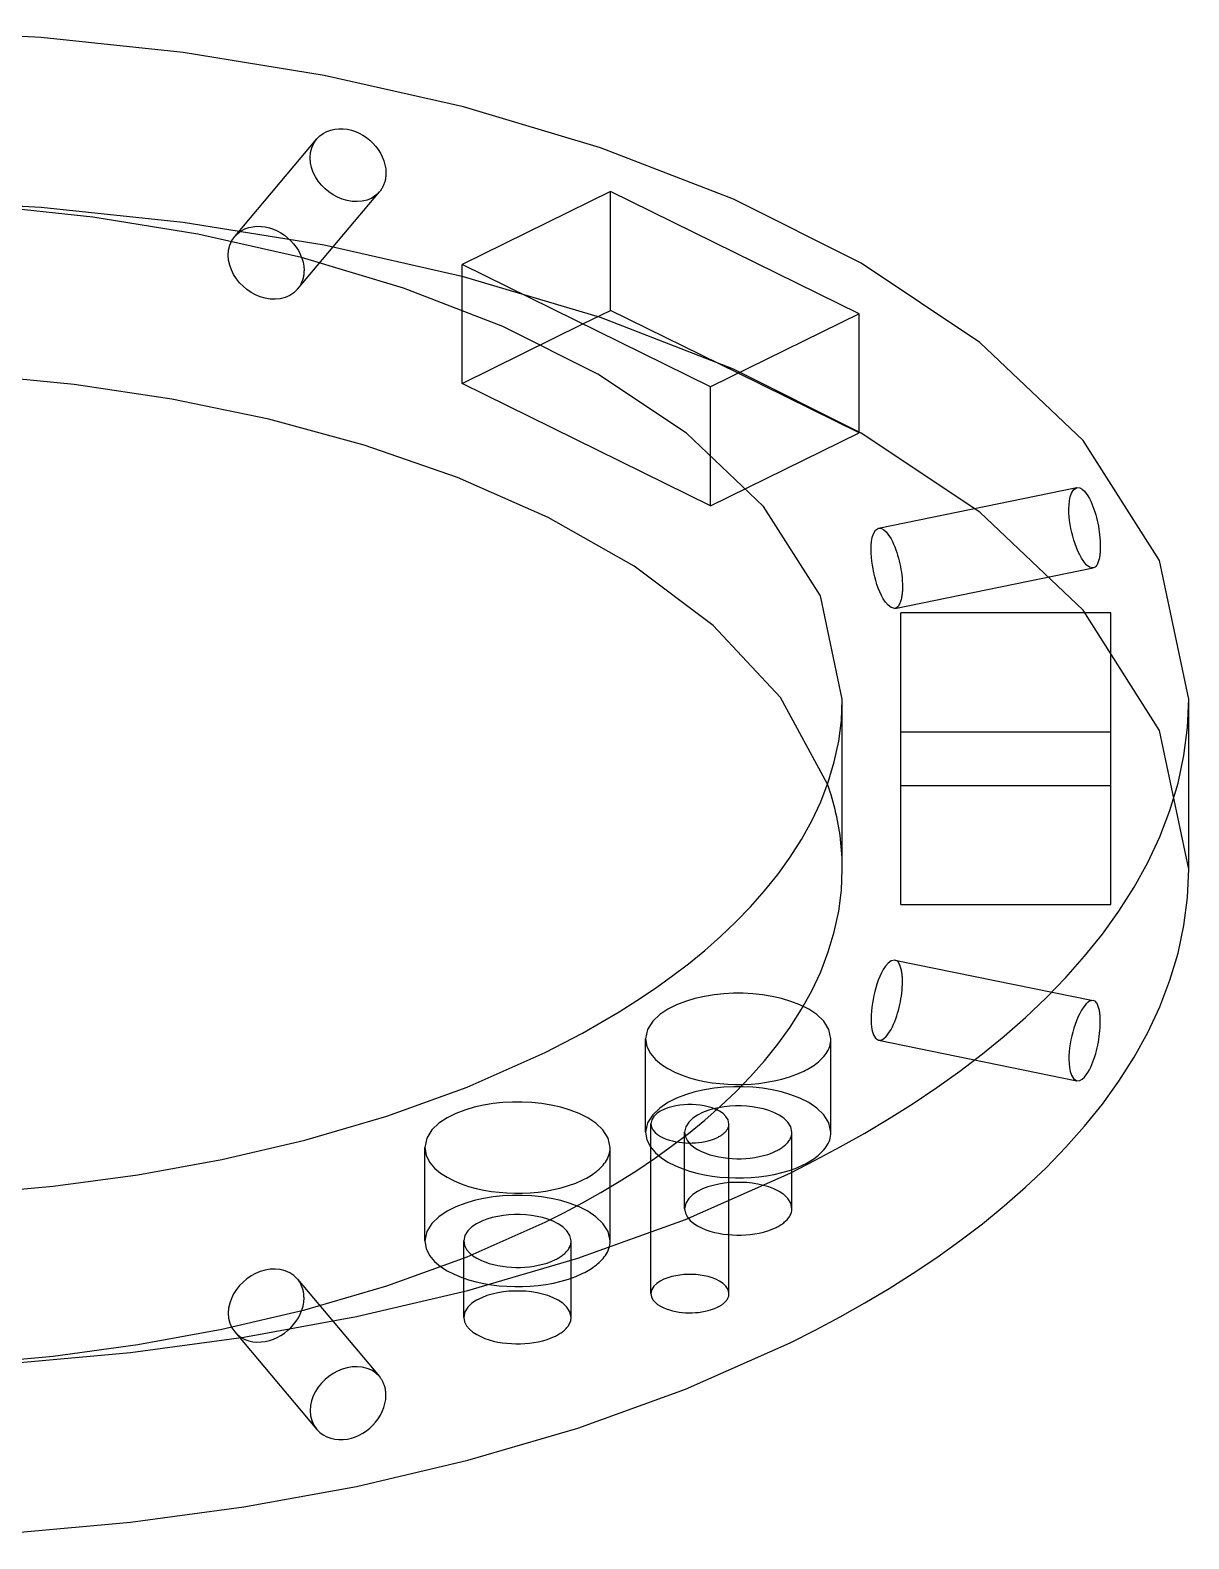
# Model space of a CAD drawing. Header units: millimetres. Extents: x 0 to 324, y -45 to 194.
# Drawn here: x 264.5 to 323.9, y 54.9 to 132.2 of the extents above; entities that cross this region are included whole.
import ezdxf

# ---------------------------------------------------------------- set-up
doc = ezdxf.new("R2010")
doc.units = ezdxf.units.MM
doc.layers.add('ISO_HIDDEN', color=8, linetype='CONTINUOUS')
doc.layers.add('ISO_VISIBLE', color=7, linetype='Continuous')

msp = doc.modelspace()

# ---------------------------------------------------------------- linework, layer by layer
at = {"layer": 'ISO_HIDDEN'}
for points in [[(279.202, 126.625), (279.353, 126.779), (279.525, 126.907), (279.714, 127.009), (279.916, 127.083), (280.126, 127.13), (280.34, 127.151), (280.555, 127.148), (280.768, 127.12), (280.978, 127.072), (281.182, 127.003), (281.379, 126.917), (281.567, 126.813), (281.746, 126.693), (281.914, 126.559), (282.071, 126.412), (282.214, 126.252), (282.344, 126.08), (282.458, 125.898), (282.556, 125.706), (282.636, 125.506), (282.695, 125.3), (282.732, 125.088), (282.745, 124.873)], [(275.001, 121.631), (279.202, 126.625)], [(282.416, 123.921), (282.231, 123.741), (282.015, 123.598), (281.777, 123.496), (281.525, 123.435), (281.267, 123.413), (281.009, 123.425), (280.753, 123.469), (280.505, 123.542), (280.266, 123.642), (280.038, 123.765), (279.823, 123.91), (279.624, 124.076), (279.442, 124.26), (279.28, 124.462), (279.14, 124.68), (279.025, 124.912), (278.938, 125.156), (278.884, 125.409), (278.865, 125.667), (278.886, 125.925), (278.949, 126.177), (279.054, 126.413), (279.202, 126.625)], [(282.745, 124.873), (282.745, 124.828), (282.743, 124.784), (282.74, 124.739), (282.736, 124.695), (282.73, 124.65), (282.724, 124.606), (282.716, 124.562), (282.707, 124.518), (282.697, 124.475), (282.685, 124.432), (282.672, 124.389), (282.658, 124.347), (282.642, 124.305), (282.625, 124.263), (282.607, 124.222), (282.588, 124.182), (282.567, 124.143), (282.545, 124.104), (282.521, 124.066), (282.497, 124.028), (282.471, 123.992), (282.444, 123.956), (282.416, 123.921)], [(278.215, 118.928), (282.416, 123.921)], [(323.875, 89.203), (322.365, 96.31), (318.463, 102.467), (313.162, 107.491), (307.084, 111.552), (300.549, 114.834), (293.728, 117.473), (286.719, 119.565), (279.583, 121.176), (272.363, 122.351), (265.088, 123.119), (257.783, 123.498), (250.467, 123.498), (243.162, 123.119), (235.887, 122.351), (228.667, 121.176), (221.531, 119.565), (214.522, 117.473), (207.701, 114.834), (201.166, 111.552), (195.088, 107.491), (189.787, 102.467), (185.885, 96.31), (184.375, 89.203)], [(278.215, 118.928), (278.03, 118.746), (277.814, 118.602), (277.577, 118.498), (277.325, 118.435), (277.067, 118.41), (276.808, 118.421), (276.552, 118.464), (276.303, 118.536), (276.064, 118.636), (275.836, 118.76), (275.622, 118.906), (275.423, 119.073), (275.242, 119.259), (275.081, 119.462), (274.942, 119.681), (274.828, 119.914), (274.742, 120.159), (274.687, 120.412), (274.668, 120.671), (274.687, 120.929), (274.748, 121.181), (274.853, 121.418), (275.001, 121.631)], [(275.001, 121.631), (275.151, 121.784), (275.323, 121.912), (275.513, 122.012), (275.715, 122.084), (275.924, 122.13), (276.138, 122.149), (276.352, 122.143), (276.565, 122.116), (276.774, 122.067), (276.977, 121.999), (277.174, 121.912), (277.362, 121.81), (277.541, 121.692), (277.71, 121.559), (277.867, 121.413), (278.012, 121.255), (278.142, 121.085), (278.258, 120.904), (278.357, 120.714), (278.437, 120.515), (278.497, 120.309), (278.535, 120.098), (278.548, 119.884)], [(278.548, 119.884), (278.547, 119.839), (278.545, 119.794), (278.542, 119.749), (278.538, 119.704), (278.533, 119.66), (278.526, 119.615), (278.518, 119.571), (278.509, 119.527), (278.498, 119.483), (278.486, 119.44), (278.473, 119.397), (278.459, 119.355), (278.443, 119.312), (278.426, 119.271), (278.407, 119.23), (278.388, 119.189), (278.367, 119.15), (278.344, 119.111), (278.321, 119.072), (278.296, 119.035), (278.27, 118.998), (278.243, 118.962), (278.215, 118.928)], [(286.652, 114.096), (286.652, 120.189)], [(306.981, 111.572), (306.981, 117.665)], [(286.652, 114.096), (292.839, 117.142)], [(306.981, 111.572), (300.794, 114.618)], [(299.38, 107.829), (286.652, 114.096)], [(299.38, 107.829), (299.38, 113.922)], [(299.38, 107.829), (306.981, 111.572)], [(307.983, 106.682), (318.138, 108.753)], [(318.977, 104.638), (318.782, 104.678), (318.623, 104.805), (318.494, 104.962), (318.382, 105.133), (318.284, 105.311), (318.197, 105.495), (318.119, 105.684), (318.049, 105.875), (317.985, 106.069), (317.929, 106.264), (317.879, 106.462), (317.837, 106.661), (317.8, 106.862), (317.771, 107.064), (317.75, 107.266), (317.737, 107.47), (317.733, 107.673), (317.74, 107.877), (317.761, 108.08), (317.8, 108.28), (317.864, 108.473), (317.969, 108.647), (318.138, 108.753)], [(318.138, 108.753), (318.286, 108.741), (318.416, 108.67), (318.527, 108.569), (318.622, 108.453), (318.706, 108.329), (318.78, 108.199), (318.848, 108.065), (318.909, 107.928), (318.965, 107.789), (319.016, 107.648), (319.062, 107.506), (319.105, 107.362), (319.144, 107.218), (319.179, 107.072), (319.211, 106.926), (319.24, 106.779), (319.265, 106.631), (319.287, 106.483), (319.305, 106.334), (319.32, 106.185), (319.331, 106.035), (319.338, 105.886), (319.34, 105.736)], [(308.823, 102.567), (308.627, 102.603), (308.466, 102.727), (308.336, 102.883), (308.225, 103.053), (308.129, 103.232), (308.044, 103.417), (307.968, 103.606), (307.9, 103.797), (307.839, 103.991), (307.786, 104.188), (307.739, 104.385), (307.698, 104.585), (307.664, 104.785), (307.636, 104.987), (307.616, 105.189), (307.603, 105.392), (307.599, 105.595), (307.605, 105.798), (307.624, 106.001), (307.659, 106.201), (307.718, 106.395), (307.817, 106.572), (307.983, 106.682)], [(307.983, 106.682), (308.13, 106.668), (308.259, 106.594), (308.369, 106.492), (308.463, 106.376), (308.547, 106.252), (308.622, 106.122), (308.691, 105.989), (308.753, 105.853), (308.811, 105.715), (308.863, 105.575), (308.912, 105.434), (308.957, 105.291), (308.998, 105.147), (309.035, 105.002), (309.069, 104.856), (309.099, 104.71), (309.126, 104.563), (309.149, 104.415), (309.169, 104.266), (309.185, 104.118), (309.197, 103.968), (309.204, 103.819), (309.207, 103.669)], [(319.34, 105.736), (319.34, 105.683), (319.339, 105.63), (319.337, 105.577), (319.335, 105.524), (319.331, 105.471), (319.327, 105.418), (319.322, 105.365), (319.317, 105.312), (319.31, 105.259), (319.302, 105.207), (319.292, 105.155), (319.281, 105.103), (319.269, 105.051), (319.255, 105), (319.239, 104.949), (319.22, 104.9), (319.199, 104.851), (319.174, 104.804), (319.145, 104.759), (319.112, 104.718), (319.073, 104.682), (319.028, 104.655), (318.977, 104.638)], [(308.823, 102.567), (318.977, 104.638)], [(309.207, 103.669), (309.206, 103.616), (309.205, 103.562), (309.203, 103.508), (309.201, 103.455), (309.197, 103.401), (309.193, 103.347), (309.187, 103.294), (309.181, 103.241), (309.173, 103.188), (309.164, 103.135), (309.154, 103.082), (309.142, 103.029), (309.129, 102.977), (309.113, 102.926), (309.096, 102.875), (309.076, 102.825), (309.053, 102.777), (309.026, 102.73), (308.996, 102.686), (308.961, 102.646), (308.92, 102.611), (308.874, 102.584), (308.823, 102.567)], [(309.125, 96.245), (309.125, 102.338)], [(319.875, 96.245), (319.875, 102.338)], [(306.125, 89.203), (306.125, 97.907)], [(306.125, 89.203), (306.124, 89.396), (306.119, 89.589), (306.112, 89.782), (306.101, 89.974), (306.088, 90.167), (306.072, 90.359), (306.053, 90.551), (306.031, 90.743), (306.006, 90.934), (305.978, 91.125), (305.948, 91.316), (305.914, 91.506), (305.878, 91.695), (305.839, 91.884), (305.797, 92.073), (305.753, 92.261), (305.706, 92.448), (305.656, 92.634), (305.604, 92.82), (305.549, 93.005), (305.491, 93.189), (305.431, 93.372), (305.368, 93.555)], [(309.125, 87.383), (309.125, 93.476)], [(309.125, 87.383), (309.125, 93.476)], [(319.875, 87.383), (319.875, 93.476)], [(319.875, 87.383), (319.875, 93.476)], [(202.125, 89.203), (202.86, 84.914), (204.844, 81.032), (207.667, 77.702), (211.01, 74.89), (214.681, 72.519), (218.568, 70.521), (222.603, 68.84), (226.743, 67.437), (230.959, 66.281), (235.231, 65.35), (239.542, 64.627), (243.882, 64.102), (248.241, 63.764), (252.611, 63.611), (256.982, 63.639), (261.349, 63.848), (265.703, 64.243), (270.036, 64.828), (274.336, 65.613), (278.593, 66.611), (282.788, 67.841), (286.899, 69.325), (290.895, 71.099)], [(290.895, 71.099), (291.86, 71.587), (292.815, 72.097), (293.758, 72.628), (294.687, 73.182), (295.602, 73.761), (296.5, 74.364), (297.381, 74.993), (298.241, 75.649), (299.079, 76.334), (299.892, 77.048), (300.676, 77.794), (301.429, 78.571), (302.146, 79.381), (302.823, 80.225), (303.455, 81.104), (304.035, 82.017), (304.558, 82.965), (305.016, 83.945), (305.404, 84.955), (305.714, 85.991), (305.941, 87.049), (306.079, 88.122), (306.125, 89.203)], [(309.125, 87.383), (319.875, 87.383)], [(308.823, 84.543), (308.627, 84.507), (308.466, 84.383), (308.336, 84.227), (308.225, 84.057), (308.129, 83.878), (308.044, 83.693), (307.968, 83.504), (307.9, 83.313), (307.839, 83.118), (307.786, 82.922), (307.739, 82.724), (307.698, 82.525), (307.664, 82.325), (307.636, 82.123), (307.616, 81.921), (307.603, 81.718), (307.599, 81.515), (307.605, 81.311), (307.624, 81.109), (307.659, 80.909), (307.718, 80.714), (307.817, 80.538), (307.983, 80.428)], [(309.207, 83.44), (309.206, 83.494), (309.205, 83.548), (309.203, 83.602), (309.201, 83.655), (309.197, 83.709), (309.193, 83.762), (309.187, 83.816), (309.181, 83.869), (309.173, 83.922), (309.164, 83.975), (309.154, 84.028), (309.142, 84.08), (309.129, 84.132), (309.113, 84.184), (309.096, 84.235), (309.076, 84.284), (309.053, 84.333), (309.026, 84.38), (308.996, 84.424), (308.961, 84.464), (308.92, 84.499), (308.874, 84.526), (308.823, 84.543)], [(308.823, 84.543), (318.977, 82.472)], [(307.983, 80.428), (308.13, 80.442), (308.259, 80.516), (308.369, 80.618), (308.463, 80.734), (308.547, 80.858), (308.622, 80.987), (308.691, 81.12), (308.753, 81.256), (308.811, 81.395), (308.863, 81.535), (308.912, 81.676), (308.957, 81.819), (308.998, 81.963), (309.035, 82.108), (309.069, 82.254), (309.099, 82.4), (309.126, 82.547), (309.149, 82.695), (309.169, 82.843), (309.185, 82.992), (309.197, 83.141), (309.204, 83.291), (309.207, 83.44)], [(296.044, 75.712), (296.044, 80.499)], [(305.544, 75.712), (305.544, 80.499)], [(307.983, 80.428), (318.138, 78.357)], [(305.544, 75.712), (305.441, 76.196), (305.175, 76.615), (304.815, 76.957), (304.401, 77.234), (303.956, 77.457), (303.491, 77.637), (303.014, 77.78), (302.528, 77.889), (302.036, 77.969), (301.541, 78.022), (301.043, 78.047), (300.545, 78.047), (300.047, 78.022), (299.552, 77.969), (299.06, 77.889), (298.574, 77.78), (298.097, 77.637), (297.633, 77.457), (297.188, 77.234), (296.774, 76.957), (296.413, 76.615), (296.147, 76.196), (296.044, 75.712)], [(303.544, 75.712), (303.485, 75.992), (303.331, 76.235), (303.122, 76.433), (302.882, 76.593), (302.624, 76.722), (302.355, 76.827), (302.079, 76.909), (301.798, 76.973), (301.513, 77.019), (301.226, 77.049), (300.938, 77.064), (300.65, 77.064), (300.362, 77.049), (300.075, 77.019), (299.79, 76.973), (299.509, 76.909), (299.233, 76.827), (298.964, 76.722), (298.706, 76.593), (298.466, 76.433), (298.257, 76.235), (298.104, 75.992), (298.044, 75.712)], [(296.319, 67.443), (296.319, 76.147)], [(300.319, 67.443), (300.319, 76.147)], [(296.044, 75.712), (296.111, 75.32), (296.292, 74.966), (296.55, 74.661), (296.856, 74.405), (297.191, 74.188), (297.546, 74.005), (297.915, 73.852), (298.293, 73.724), (298.678, 73.618), (299.068, 73.533), (299.462, 73.467), (299.858, 73.419), (300.257, 73.388), (300.656, 73.374), (301.055, 73.377), (301.454, 73.396), (301.852, 73.432), (302.247, 73.485), (302.64, 73.557), (303.029, 73.648), (303.412, 73.761), (303.788, 73.896), (304.153, 74.058)], [(298.044, 75.712), (298.083, 75.485), (298.188, 75.28), (298.337, 75.104), (298.514, 74.955), (298.708, 74.83), (298.914, 74.724), (299.127, 74.635), (299.346, 74.561), (299.569, 74.5), (299.795, 74.45), (300.023, 74.412), (300.252, 74.384), (300.483, 74.367), (300.714, 74.359), (300.945, 74.36), (301.176, 74.371), (301.406, 74.392), (301.635, 74.423), (301.863, 74.464), (302.088, 74.517), (302.31, 74.582), (302.527, 74.661), (302.739, 74.755)], [(298.044, 71.795), (298.044, 75.712)], [(302.739, 74.755), (302.79, 74.78), (302.84, 74.807), (302.89, 74.835), (302.939, 74.865), (302.988, 74.895), (303.035, 74.927), (303.082, 74.96), (303.127, 74.995), (303.171, 75.031), (303.214, 75.069), (303.256, 75.109), (303.296, 75.15), (303.334, 75.193), (303.369, 75.237), (303.403, 75.284), (303.434, 75.332), (303.461, 75.382), (303.485, 75.434), (303.506, 75.487), (303.522, 75.542), (303.534, 75.598), (303.542, 75.655), (303.544, 75.712)], [(303.544, 71.795), (303.544, 75.712)], [(304.153, 74.058), (304.241, 74.103), (304.328, 74.149), (304.414, 74.198), (304.499, 74.249), (304.583, 74.301), (304.665, 74.356), (304.745, 74.414), (304.824, 74.474), (304.9, 74.536), (304.975, 74.602), (305.046, 74.67), (305.115, 74.741), (305.181, 74.815), (305.242, 74.892), (305.3, 74.972), (305.353, 75.056), (305.401, 75.142), (305.443, 75.232), (305.478, 75.324), (305.507, 75.419), (305.527, 75.515), (305.54, 75.613), (305.544, 75.712)], [(284.73, 70.141), (284.73, 74.929)], [(294.23, 70.141), (294.23, 74.929)], [(303.544, 71.795), (303.485, 72.075), (303.331, 72.318), (303.122, 72.516), (302.882, 72.676), (302.624, 72.806), (302.355, 72.91), (302.079, 72.992), (301.798, 73.056), (301.513, 73.102), (301.226, 73.132), (300.938, 73.147), (300.65, 73.147), (300.362, 73.132), (300.075, 73.102), (299.79, 73.056), (299.509, 72.992), (299.233, 72.91), (298.964, 72.806), (298.706, 72.676), (298.466, 72.516), (298.257, 72.318), (298.104, 72.075), (298.044, 71.795)], [(294.23, 70.141), (294.128, 70.625), (293.862, 71.045), (293.501, 71.387), (293.087, 71.663), (292.642, 71.887), (292.177, 72.067), (291.7, 72.209), (291.214, 72.319), (290.722, 72.399), (290.227, 72.451), (289.729, 72.477), (289.231, 72.477), (288.734, 72.451), (288.238, 72.399), (287.747, 72.319), (287.261, 72.209), (286.783, 72.067), (286.319, 71.887), (285.874, 71.663), (285.46, 71.387), (285.099, 71.045), (284.833, 70.625), (284.73, 70.141)], [(292.23, 70.141), (292.171, 70.422), (292.017, 70.664), (291.808, 70.862), (291.568, 71.023), (291.311, 71.152), (291.042, 71.256), (290.765, 71.339), (290.484, 71.402), (290.199, 71.448), (289.913, 71.479), (289.625, 71.494), (289.336, 71.494), (289.048, 71.479), (288.761, 71.448), (288.477, 71.402), (288.195, 71.339), (287.919, 71.256), (287.65, 71.152), (287.392, 71.023), (287.153, 70.862), (286.944, 70.664), (286.79, 70.422), (286.73, 70.141)], [(298.044, 71.795), (298.083, 71.568), (298.188, 71.363), (298.337, 71.187), (298.514, 71.038), (298.708, 70.913), (298.914, 70.807), (299.127, 70.718), (299.346, 70.644), (299.569, 70.583), (299.795, 70.534), (300.023, 70.496), (300.252, 70.468), (300.483, 70.45), (300.714, 70.442), (300.945, 70.443), (301.176, 70.454), (301.406, 70.475), (301.635, 70.506), (301.863, 70.548), (302.088, 70.6), (302.31, 70.665), (302.527, 70.744), (302.739, 70.838)], [(302.739, 70.838), (302.79, 70.864), (302.84, 70.891), (302.89, 70.919), (302.939, 70.948), (302.988, 70.979), (303.035, 71.01), (303.082, 71.044), (303.127, 71.078), (303.171, 71.115), (303.214, 71.152), (303.256, 71.192), (303.296, 71.233), (303.334, 71.276), (303.369, 71.32), (303.403, 71.367), (303.434, 71.415), (303.461, 71.465), (303.485, 71.517), (303.506, 71.571), (303.522, 71.625), (303.534, 71.681), (303.542, 71.738), (303.544, 71.795)], [(284.73, 70.141), (284.797, 69.75), (284.979, 69.395), (285.237, 69.091), (285.542, 68.834), (285.877, 68.617), (286.232, 68.435), (286.601, 68.281), (286.979, 68.153), (287.364, 68.048), (287.754, 67.963), (288.148, 67.897), (288.545, 67.849), (288.943, 67.818), (289.342, 67.804), (289.741, 67.806), (290.14, 67.825), (290.538, 67.861), (290.934, 67.915), (291.327, 67.987), (291.715, 68.078), (292.099, 68.19), (292.474, 68.326), (292.839, 68.488)], [(286.73, 70.141), (286.769, 69.915), (286.874, 69.709), (287.023, 69.533), (287.2, 69.385), (287.394, 69.259), (287.6, 69.153), (287.813, 69.065), (288.032, 68.99), (288.255, 68.929), (288.481, 68.88), (288.709, 68.842), (288.939, 68.814), (289.169, 68.796), (289.4, 68.788), (289.631, 68.789), (289.862, 68.801), (290.093, 68.821), (290.322, 68.852), (290.549, 68.894), (290.774, 68.947), (290.996, 69.012), (291.214, 69.09), (291.425, 69.184)], [(286.73, 66.225), (286.73, 70.141)], [(291.425, 69.184), (291.476, 69.21), (291.526, 69.237), (291.576, 69.265), (291.625, 69.294), (291.674, 69.325), (291.721, 69.357), (291.768, 69.39), (291.813, 69.425), (291.858, 69.461), (291.901, 69.499), (291.942, 69.538), (291.982, 69.579), (292.02, 69.622), (292.056, 69.667), (292.089, 69.713), (292.12, 69.761), (292.147, 69.812), (292.172, 69.863), (292.192, 69.917), (292.209, 69.972), (292.221, 70.028), (292.228, 70.084), (292.23, 70.141)], [(292.23, 66.225), (292.23, 70.141)], [(292.839, 68.488), (292.927, 68.532), (293.015, 68.579), (293.101, 68.627), (293.186, 68.678), (293.269, 68.731), (293.351, 68.786), (293.432, 68.843), (293.51, 68.903), (293.587, 68.966), (293.661, 69.031), (293.733, 69.099), (293.801, 69.17), (293.867, 69.244), (293.929, 69.321), (293.986, 69.402), (294.039, 69.485), (294.087, 69.572), (294.129, 69.661), (294.164, 69.753), (294.193, 69.848), (294.214, 69.945), (294.226, 70.043), (294.23, 70.141)], [(278.215, 68.182), (278.03, 68.364), (277.814, 68.508), (277.577, 68.611), (277.325, 68.675), (277.067, 68.7), (276.808, 68.689), (276.552, 68.646), (276.303, 68.573), (276.064, 68.474), (275.836, 68.35), (275.622, 68.204), (275.423, 68.037), (275.242, 67.851), (275.081, 67.647), (274.942, 67.428), (274.828, 67.195), (274.742, 66.951), (274.687, 66.697), (274.668, 66.439), (274.687, 66.18), (274.748, 65.929), (274.853, 65.692), (275.001, 65.478)], [(278.548, 67.226), (278.547, 67.271), (278.545, 67.316), (278.542, 67.361), (278.538, 67.405), (278.533, 67.45), (278.526, 67.494), (278.518, 67.539), (278.509, 67.583), (278.498, 67.626), (278.486, 67.67), (278.473, 67.713), (278.459, 67.755), (278.443, 67.797), (278.426, 67.839), (278.407, 67.88), (278.388, 67.92), (278.367, 67.96), (278.344, 67.999), (278.321, 68.037), (278.296, 68.075), (278.27, 68.112), (278.243, 68.147), (278.215, 68.182)], [(278.215, 68.182), (282.416, 63.188)], [(300.319, 67.443), (300.276, 67.647), (300.164, 67.824), (300.012, 67.968), (299.838, 68.084), (299.65, 68.178), (299.455, 68.254), (299.254, 68.314), (299.049, 68.36), (298.842, 68.394), (298.634, 68.416), (298.424, 68.427), (298.214, 68.427), (298.005, 68.416), (297.796, 68.394), (297.589, 68.36), (297.385, 68.314), (297.184, 68.254), (296.988, 68.178), (296.801, 68.084), (296.626, 67.968), (296.474, 67.824), (296.362, 67.647), (296.319, 67.443)], [(292.23, 66.225), (292.171, 66.505), (292.017, 66.748), (291.808, 66.946), (291.568, 67.106), (291.311, 67.235), (291.042, 67.339), (290.765, 67.422), (290.484, 67.485), (290.199, 67.532), (289.913, 67.562), (289.625, 67.577), (289.336, 67.577), (289.048, 67.562), (288.761, 67.532), (288.477, 67.485), (288.195, 67.422), (287.919, 67.339), (287.65, 67.235), (287.392, 67.106), (287.153, 66.946), (286.944, 66.748), (286.79, 66.505), (286.73, 66.225)], [(296.319, 67.443), (296.347, 67.278), (296.424, 67.129), (296.532, 67.001), (296.661, 66.893), (296.802, 66.802), (296.952, 66.725), (297.107, 66.66), (297.266, 66.606), (297.428, 66.562), (297.592, 66.526), (297.758, 66.498), (297.925, 66.478), (298.093, 66.465), (298.261, 66.459), (298.429, 66.46), (298.597, 66.468), (298.764, 66.483), (298.931, 66.506), (299.097, 66.536), (299.26, 66.574), (299.422, 66.622), (299.58, 66.679), (299.733, 66.747)], [(299.733, 66.747), (299.771, 66.766), (299.807, 66.785), (299.844, 66.806), (299.879, 66.827), (299.914, 66.849), (299.949, 66.873), (299.983, 66.897), (300.016, 66.922), (300.048, 66.948), (300.079, 66.976), (300.11, 67.004), (300.139, 67.034), (300.166, 67.065), (300.192, 67.098), (300.216, 67.132), (300.239, 67.167), (300.259, 67.203), (300.277, 67.241), (300.291, 67.28), (300.303, 67.32), (300.312, 67.36), (300.317, 67.402), (300.319, 67.443)], [(275.001, 65.478), (275.151, 65.326), (275.323, 65.198), (275.513, 65.098), (275.715, 65.025), (275.924, 64.98), (276.138, 64.961), (276.352, 64.966), (276.565, 64.994), (276.774, 65.043), (276.977, 65.111), (277.174, 65.197), (277.362, 65.3), (277.541, 65.418), (277.71, 65.551), (277.867, 65.697), (278.012, 65.855), (278.142, 66.025), (278.258, 66.206), (278.357, 66.396), (278.437, 66.595), (278.497, 66.801), (278.535, 67.012), (278.548, 67.226)], [(286.73, 66.225), (286.769, 65.998), (286.874, 65.793), (287.023, 65.616), (287.2, 65.468), (287.394, 65.342), (287.6, 65.237), (287.813, 65.148), (288.032, 65.074), (288.255, 65.012), (288.481, 64.963), (288.709, 64.925), (288.939, 64.897), (289.169, 64.879), (289.4, 64.871), (289.631, 64.873), (289.862, 64.884), (290.093, 64.905), (290.322, 64.936), (290.549, 64.977), (290.774, 65.03), (290.996, 65.095), (291.214, 65.173), (291.425, 65.267)], [(291.425, 65.267), (291.476, 65.293), (291.526, 65.32), (291.576, 65.348), (291.625, 65.377), (291.674, 65.408), (291.721, 65.44), (291.768, 65.473), (291.813, 65.508), (291.858, 65.544), (291.901, 65.582), (291.942, 65.621), (291.982, 65.662), (292.02, 65.705), (292.056, 65.75), (292.089, 65.796), (292.12, 65.845), (292.147, 65.895), (292.172, 65.947), (292.192, 66), (292.209, 66.055), (292.221, 66.111), (292.228, 66.168), (292.23, 66.225)], [(275.001, 65.478), (279.202, 60.485)]]:
    msp.add_lwpolyline(points, dxfattribs=at)
at = {"layer": 'ISO_VISIBLE'}
for points in [[(323.875, 97.907), (322.365, 105.014), (318.463, 111.17), (313.162, 116.195), (307.084, 120.256), (300.549, 123.538), (293.728, 126.177), (286.719, 128.269), (279.583, 129.88), (272.363, 131.055), (265.088, 131.822), (257.783, 132.202), (250.467, 132.202), (243.162, 131.822), (235.887, 131.055), (228.667, 129.88), (221.531, 128.269), (214.522, 126.177), (207.701, 123.538), (201.166, 120.256), (195.088, 116.195), (189.787, 111.17), (185.885, 105.014), (184.375, 97.907)], [(294.253, 123.931), (286.652, 120.189)], [(306.981, 117.665), (294.253, 123.931)], [(294.253, 117.839), (294.253, 123.931)], [(306.125, 97.907), (304.999, 103.205), (302.09, 107.795), (298.138, 111.541), (293.607, 114.569), (288.735, 117.015), (283.65, 118.983), (278.424, 120.543), (273.105, 121.743), (267.722, 122.619), (262.298, 123.192), (256.852, 123.475), (251.398, 123.475), (245.952, 123.192), (240.528, 122.619), (235.145, 121.743), (229.826, 120.543), (224.6, 118.983), (219.515, 117.015), (214.643, 114.569), (210.112, 111.541), (206.16, 107.795), (203.251, 103.205), (202.125, 97.907)], [(299.38, 113.922), (286.652, 120.189)], [(292.839, 117.142), (294.253, 117.839)], [(300.794, 114.618), (294.253, 117.839)], [(306.981, 117.665), (299.38, 113.922)], [(305.368, 93.555), (302.963, 97.995), (299.514, 101.696), (295.464, 104.735), (291.054, 107.228), (286.417, 109.271), (281.63, 110.931), (276.739, 112.258), (271.777, 113.286), (266.765, 114.038), (261.721, 114.531), (256.659, 114.776), (251.591, 114.776), (246.529, 114.531), (241.485, 114.038), (236.473, 113.286), (231.511, 112.258), (226.62, 110.931), (221.833, 109.271), (217.196, 107.228), (212.786, 104.735), (208.736, 101.696), (205.287, 97.995), (202.882, 93.555)], [(309.125, 93.476), (309.125, 102.338)], [(319.875, 102.338), (309.125, 102.338)], [(319.875, 93.476), (319.875, 102.338)], [(184.375, 97.907), (185.361, 92.153), (188.022, 86.947), (191.808, 82.48), (196.292, 78.708), (201.217, 75.529), (206.431, 72.848), (211.843, 70.594), (217.397, 68.711), (223.052, 67.161), (228.781, 65.912), (234.565, 64.942), (240.386, 64.237), (246.233, 63.785), (252.094, 63.579), (257.958, 63.616), (263.815, 63.897), (269.655, 64.426), (275.467, 65.211), (281.236, 66.265), (286.945, 67.604), (292.572, 69.253), (298.087, 71.244), (303.446, 73.623)], [(202.125, 97.907), (202.86, 93.617), (204.844, 89.736), (207.667, 86.406), (211.01, 83.594), (214.681, 81.223), (218.568, 79.225), (222.603, 77.544), (226.743, 76.141), (230.959, 74.985), (235.231, 74.054), (239.542, 73.331), (243.882, 72.805), (248.241, 72.468), (252.611, 72.315), (256.982, 72.342), (261.349, 72.552), (265.703, 72.947), (270.036, 73.532), (274.336, 74.317), (278.593, 75.315), (282.788, 76.544), (286.899, 78.029), (290.895, 79.803)], [(290.895, 79.803), (291.86, 80.291), (292.815, 80.801), (293.758, 81.332), (294.687, 81.886), (295.602, 82.464), (296.5, 83.068), (297.381, 83.697), (298.241, 84.353), (299.079, 85.038), (299.892, 85.752), (300.676, 86.497), (301.429, 87.275), (302.146, 88.085), (302.823, 88.929), (303.455, 89.808), (304.035, 90.721), (304.558, 91.668), (305.016, 92.648), (305.404, 93.659), (305.714, 94.695), (305.941, 95.753), (306.079, 96.826), (306.125, 97.907)], [(303.446, 73.623), (304.741, 74.278), (306.022, 74.961), (307.286, 75.674), (308.533, 76.418), (309.76, 77.193), (310.965, 78.002), (312.146, 78.846), (313.3, 79.727), (314.424, 80.645), (315.514, 81.603), (316.567, 82.603), (317.576, 83.645), (318.538, 84.732), (319.446, 85.865), (320.293, 87.043), (321.072, 88.268), (321.773, 89.539), (322.388, 90.854), (322.908, 92.208), (323.324, 93.599), (323.628, 95.018), (323.813, 96.457), (323.875, 97.907)], [(323.875, 89.203), (323.875, 97.907)], [(309.125, 93.476), (309.125, 96.245)], [(309.125, 96.245), (319.875, 96.245)], [(319.875, 93.476), (319.875, 96.245)], [(319.875, 93.476), (309.125, 93.476)], [(184.375, 89.203), (185.361, 83.449), (188.022, 78.243), (191.808, 73.776), (196.292, 70.004), (201.217, 66.825), (206.431, 64.144), (211.843, 61.89), (217.397, 60.007), (223.052, 58.457), (228.781, 57.208), (234.565, 56.239), (240.386, 55.533), (246.233, 55.081), (252.094, 54.875), (257.958, 54.912), (263.815, 55.193), (269.655, 55.723), (275.467, 56.508), (281.236, 57.561), (286.945, 58.9), (292.572, 60.549), (298.087, 62.54), (303.446, 64.919)], [(303.446, 64.919), (304.741, 65.574), (306.022, 66.257), (307.286, 66.97), (308.533, 67.714), (309.76, 68.489), (310.965, 69.298), (312.146, 70.142), (313.3, 71.023), (314.424, 71.941), (315.514, 72.899), (316.567, 73.899), (317.576, 74.942), (318.538, 76.028), (319.446, 77.161), (320.293, 78.339), (321.072, 79.564), (321.773, 80.835), (322.388, 82.15), (322.908, 83.504), (323.324, 84.895), (323.628, 86.314), (323.813, 87.753), (323.875, 89.203)], [(305.544, 80.499), (305.441, 80.983), (305.175, 81.402), (304.815, 81.745), (304.401, 82.021), (303.956, 82.245), (303.491, 82.424), (303.014, 82.567), (302.528, 82.676), (302.036, 82.756), (301.541, 82.809), (301.043, 82.835), (300.545, 82.835), (300.047, 82.809), (299.552, 82.756), (299.06, 82.676), (298.574, 82.567), (298.097, 82.424), (297.633, 82.245), (297.188, 82.021), (296.774, 81.745), (296.413, 81.402), (296.147, 80.983), (296.044, 80.499)], [(318.977, 82.472), (318.782, 82.432), (318.623, 82.305), (318.494, 82.148), (318.382, 81.977), (318.284, 81.798), (318.197, 81.614), (318.119, 81.426), (318.049, 81.235), (317.985, 81.041), (317.929, 80.845), (317.879, 80.648), (317.837, 80.448), (317.8, 80.248), (317.771, 80.046), (317.75, 79.844), (317.737, 79.64), (317.733, 79.436), (317.74, 79.233), (317.761, 79.03), (317.8, 78.83), (317.864, 78.637), (317.969, 78.463), (318.138, 78.357)], [(319.34, 81.374), (319.34, 81.427), (319.339, 81.48), (319.337, 81.533), (319.335, 81.586), (319.331, 81.639), (319.327, 81.692), (319.322, 81.745), (319.317, 81.798), (319.31, 81.85), (319.302, 81.903), (319.292, 81.955), (319.281, 82.007), (319.269, 82.059), (319.255, 82.11), (319.239, 82.161), (319.22, 82.21), (319.199, 82.259), (319.174, 82.306), (319.145, 82.35), (319.112, 82.392), (319.073, 82.427), (319.028, 82.455), (318.977, 82.472)], [(318.138, 78.357), (318.286, 78.368), (318.416, 78.44), (318.527, 78.541), (318.622, 78.657), (318.706, 78.781), (318.78, 78.911), (318.848, 79.045), (318.909, 79.181), (318.965, 79.321), (319.016, 79.461), (319.062, 79.604), (319.105, 79.747), (319.144, 79.892), (319.179, 80.038), (319.211, 80.184), (319.24, 80.331), (319.265, 80.479), (319.287, 80.627), (319.305, 80.776), (319.32, 80.925), (319.331, 81.074), (319.338, 81.224), (319.34, 81.374)], [(296.044, 80.499), (296.111, 80.107), (296.292, 79.753), (296.55, 79.449), (296.856, 79.192), (297.191, 78.975), (297.546, 78.793), (297.915, 78.639), (298.293, 78.511), (298.678, 78.405), (299.068, 78.32), (299.462, 78.254), (299.858, 78.206), (300.257, 78.175), (300.656, 78.161), (301.055, 78.164), (301.454, 78.183), (301.852, 78.219), (302.247, 78.273), (302.64, 78.344), (303.029, 78.435), (303.412, 78.548), (303.788, 78.683), (304.153, 78.845)], [(304.153, 78.845), (304.241, 78.89), (304.328, 78.936), (304.414, 78.985), (304.499, 79.036), (304.583, 79.088), (304.665, 79.144), (304.745, 79.201), (304.824, 79.261), (304.9, 79.324), (304.975, 79.389), (305.046, 79.457), (305.115, 79.528), (305.181, 79.602), (305.242, 79.679), (305.3, 79.759), (305.353, 79.843), (305.401, 79.929), (305.443, 80.019), (305.478, 80.111), (305.507, 80.206), (305.527, 80.302), (305.54, 80.4), (305.544, 80.499)], [(294.23, 74.929), (294.128, 75.413), (293.862, 75.832), (293.501, 76.174), (293.087, 76.451), (292.642, 76.674), (292.177, 76.854), (291.7, 76.996), (291.214, 77.106), (290.722, 77.186), (290.227, 77.238), (289.729, 77.264), (289.231, 77.264), (288.734, 77.238), (288.238, 77.186), (287.747, 77.106), (287.261, 76.996), (286.783, 76.854), (286.319, 76.674), (285.874, 76.451), (285.46, 76.174), (285.099, 75.832), (284.833, 75.413), (284.73, 74.929)], [(300.319, 76.147), (300.276, 76.351), (300.164, 76.527), (300.012, 76.672), (299.838, 76.788), (299.65, 76.882), (299.455, 76.958), (299.254, 77.018), (299.049, 77.064), (298.842, 77.098), (298.634, 77.12), (298.424, 77.131), (298.214, 77.131), (298.005, 77.12), (297.796, 77.098), (297.589, 77.064), (297.385, 77.018), (297.184, 76.958), (296.988, 76.882), (296.801, 76.788), (296.626, 76.672), (296.474, 76.527), (296.362, 76.351), (296.319, 76.147)], [(296.319, 76.147), (296.347, 75.982), (296.424, 75.833), (296.532, 75.705), (296.661, 75.597), (296.802, 75.505), (296.952, 75.429), (297.107, 75.364), (297.266, 75.31), (297.428, 75.266), (297.592, 75.23), (297.758, 75.202), (297.925, 75.182), (298.093, 75.169), (298.261, 75.163), (298.429, 75.164), (298.597, 75.172), (298.764, 75.187), (298.931, 75.21), (299.097, 75.24), (299.26, 75.278), (299.422, 75.326), (299.58, 75.383), (299.733, 75.451)], [(299.733, 75.451), (299.771, 75.47), (299.807, 75.489), (299.844, 75.51), (299.879, 75.531), (299.914, 75.553), (299.949, 75.576), (299.983, 75.601), (300.016, 75.626), (300.048, 75.652), (300.079, 75.68), (300.11, 75.708), (300.139, 75.738), (300.166, 75.769), (300.192, 75.802), (300.216, 75.836), (300.239, 75.871), (300.259, 75.907), (300.277, 75.945), (300.291, 75.984), (300.303, 76.024), (300.312, 76.064), (300.317, 76.106), (300.319, 76.147)], [(284.73, 74.929), (284.797, 74.537), (284.979, 74.182), (285.237, 73.878), (285.542, 73.621), (285.877, 73.405), (286.232, 73.222), (286.601, 73.069), (286.979, 72.94), (287.364, 72.835), (287.754, 72.75), (288.148, 72.684), (288.545, 72.636), (288.943, 72.605), (289.342, 72.591), (289.741, 72.593), (290.14, 72.613), (290.538, 72.649), (290.934, 72.702), (291.327, 72.774), (291.715, 72.865), (292.099, 72.977), (292.474, 73.113), (292.839, 73.275)], [(292.839, 73.275), (292.927, 73.319), (293.015, 73.366), (293.101, 73.415), (293.186, 73.465), (293.269, 73.518), (293.351, 73.573), (293.432, 73.631), (293.51, 73.691), (293.587, 73.753), (293.661, 73.818), (293.733, 73.886), (293.801, 73.957), (293.867, 74.031), (293.929, 74.109), (293.986, 74.189), (294.039, 74.272), (294.087, 74.359), (294.129, 74.448), (294.164, 74.541), (294.193, 74.635), (294.214, 74.732), (294.226, 74.83), (294.23, 74.929)], [(282.416, 63.188), (282.231, 63.369), (282.015, 63.512), (281.777, 63.613), (281.525, 63.674), (281.267, 63.697), (281.009, 63.685), (280.753, 63.64), (280.505, 63.567), (280.266, 63.468), (280.038, 63.345), (279.823, 63.2), (279.624, 63.034), (279.442, 62.85), (279.28, 62.648), (279.14, 62.43), (279.025, 62.198), (278.938, 61.954), (278.884, 61.701), (278.865, 61.442), (278.886, 61.184), (278.949, 60.933), (279.054, 60.697), (279.202, 60.485)], [(282.745, 62.237), (282.745, 62.281), (282.743, 62.326), (282.74, 62.371), (282.736, 62.415), (282.73, 62.459), (282.724, 62.504), (282.716, 62.548), (282.707, 62.591), (282.697, 62.635), (282.685, 62.678), (282.672, 62.721), (282.658, 62.763), (282.642, 62.805), (282.625, 62.847), (282.607, 62.887), (282.588, 62.928), (282.567, 62.967), (282.545, 63.006), (282.521, 63.044), (282.497, 63.082), (282.471, 63.118), (282.444, 63.154), (282.416, 63.188)], [(279.202, 60.485), (279.353, 60.331), (279.525, 60.203), (279.714, 60.101), (279.916, 60.026), (280.126, 59.979), (280.34, 59.958), (280.555, 59.962), (280.768, 59.989), (280.978, 60.038), (281.182, 60.106), (281.379, 60.193), (281.567, 60.297), (281.746, 60.416), (281.914, 60.551), (282.071, 60.698), (282.214, 60.858), (282.344, 61.03), (282.458, 61.212), (282.556, 61.404), (282.636, 61.603), (282.695, 61.81), (282.732, 62.022), (282.745, 62.237)]]:
    msp.add_lwpolyline(points, dxfattribs=at)

doc.saveas('drawing.dxf')
